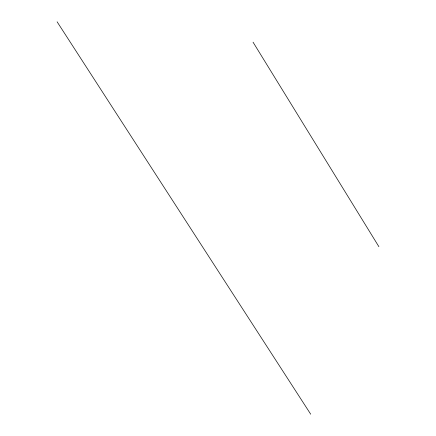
<?xml version="1.0" encoding="UTF-8"?>
<svg xmlns="http://www.w3.org/2000/svg" width="436" height="436" viewBox="0 0 436 436"><rect width="100%" height="100%" fill="white"/><g stroke="black" fill="none" stroke-linecap="round" stroke-linejoin="round"><path stroke-width="0.65" d="M57.105 21.8L310.705 414.2M253.049 42.172L378.895 246.689"/></g></svg>
